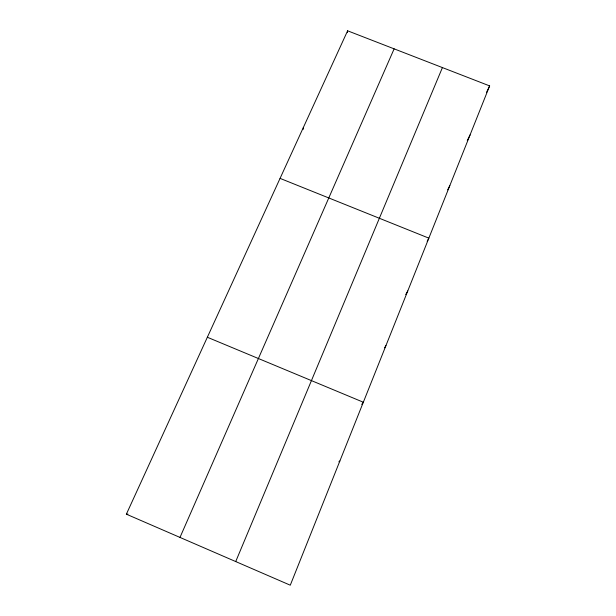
<?xml version="1.0" encoding="UTF-8"?>
<svg xmlns="http://www.w3.org/2000/svg" width="616" height="616" viewBox="0 0 616 616"><rect width="100%" height="100%" fill="white"/><g stroke="black" fill="none" stroke-linecap="round" stroke-linejoin="round"><path stroke-width="0.92" d="M303.272 129.298L303.349 127.497M347.37 32.663L347.609 30.8L489.635 85.901L290.275 585.2L126.365 514.183L347.609 30.8M235.72 561.561L442.419 67.583M179.988 537.414L394.132 48.849M486.424 92.554L489.635 85.901M467.275 140.571L470.07 134.912M447.655 189.882L449.819 185.632M427.15 241.356L428.852 238.146L280.057 178.378M405.705 294.602L407.777 290.921M384.569 347.817L385.955 345.584M361.715 404.419L363.332 402.225L207.346 337.252M338.869 461.808L339.886 460.968M126.365 514.183L127.966 514.083"/></g></svg>
